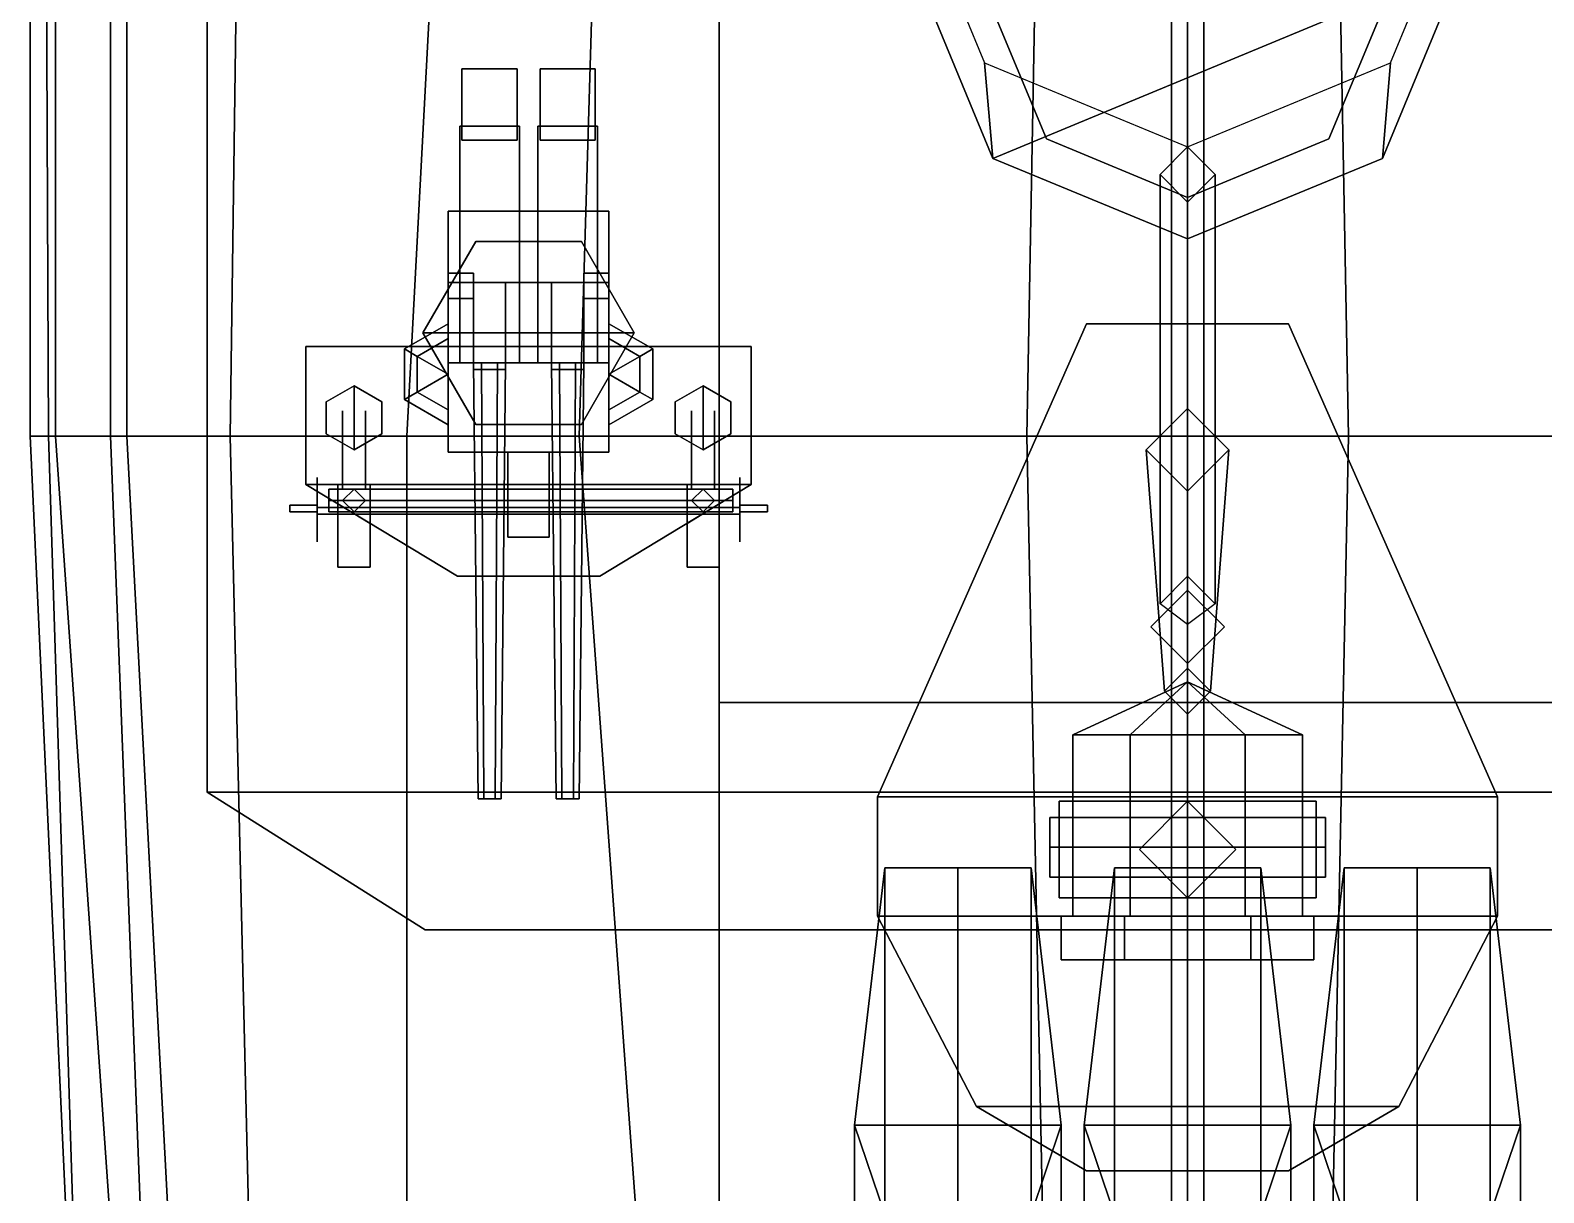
# Model space of a CAD drawing. Header units: millimetres. Extents: x -5 to 5, y -63 to 51.
# Drawn here: x -5.04 to 1.55, y -13.77 to -8.7 of the extents above; entities that cross this region are included whole.
import ezdxf

# ---------------------------------------------------------------- set-up
doc = ezdxf.new("R2010")
doc.units = ezdxf.units.MM
for name, color, linetype in [('gun', 1, 'Continuous'), ('hull2', 7, 'Continuous'), ('railings', 6, 'Continuous'), ('sleeve', 5, 'Continuous'), ('turret', 2, 'Continuous')]:
    doc.layers.add(name, color=color, linetype=linetype)

msp = doc.modelspace()

# ---------------------------------------------------------------- linework, layer by layer
for points in [[(2.04, -4.61, 5.22), (-2.04, -4.61, 5.22), (-2.04, -11.63, 5.22), (2.04, -11.63, 5.22)], [(-2.04, -11.63, 5.22), (-2.04, -4.61, 5.22), (-2.04, -4.61, 2.97), (-2.04, -11.63, 2.94)], [(-4.98, -6.12, 1.08), (-5.04, -6.12, -0.63), (-5.04, -10.47, -0.6), (-4.96, -10.47, 1.48)], [(-5.04, -6.12, -0.63), (-4.93, -6.12, -1.25), (-4.93, -10.47, -1.22), (-5.04, -10.47, -0.6)], [(-4.69, -6.12, 2.89), (-4.98, -6.12, 1.08), (-4.96, -10.47, 1.48), (-4.69, -10.47, 2.92)], [(-4.93, -6.12, -1.25), (-4.62, -6.12, -1.92), (-4.62, -10.47, -1.89), (-4.93, -10.47, -1.22)], [(0, -6.12, 3.04), (-4.69, -6.12, 2.89), (-4.69, -10.47, 2.92), (0, -10.47, 3.07)], [(-4.62, -6.12, -1.92), (-4.11, -6.12, -2.37), (-4.17, -10.47, -2.34), (-4.62, -10.47, -1.89)], [(-4.11, -6.12, -2.37), (-3.17, -6.12, -2.69), (-3.4, -10.47, -2.66), (-4.17, -10.47, -2.34)], [(-3.17, -6.12, -2.69), (-2.52, -6.12, -2.81), (-2.65, -10.47, -2.78), (-3.4, -10.47, -2.66)], [(-2.52, -6.12, -2.81), (-0.62, -6.12, -3.05), (-0.7, -10.47, -3.06), (-2.65, -10.47, -2.78)], [(-0.62, -6.12, -3.05), (-0.07, -6.12, -3.06), (-0.07, -10.47, -3.07), (-0.7, -10.47, -3.06)], [(-0.07, -6.12, -3.06), (0, -6.12, -3.12), (0, -10.47, -3.09), (-0.07, -10.47, -3.07)], [(-0.8485, -9.26, 9.46), (1.2, -8.41, 9.52), (1.2, -7.14, 9.68), (-1.2, -8.41, 9.52)], [(-1.25, -7.96, 5.22), (-0.8839, -8.8439, 5.22), (-0.8485, -9.26, 9.46), (-1.2, -8.41, 9.52)], [(0.8839, -8.8439, 5.22), (1.25, -7.96, 5.22), (1.2, -8.41, 9.52), (0.8485, -9.26, 9.46)], [(0, -9.61, 9.43), (0.8485, -9.26, 9.46), (1.2, -8.41, 9.52), (-0.8485, -9.26, 9.46)], [(4.27, -12.02, 5.22), (4.27, -8.52, 5.22), (-4.27, -8.52, 5.22), (-4.27, -12.02, 5.22)], [(-4.27, -12.02, 5.22), (-4.27, -8.52, 5.22), (4.27, -8.52, 5.22), (4.27, -12.02, 5.22)], [(-0.87, -8.56, 9.5), (-0.6152, -9.1752, 9.46), (-0.6152, -9.1752, 10.28), (-0.87, -8.56, 10.45)], [(-0.6152, -9.1752, 9.46), (-0.87, -8.56, 9.5), (-0.87, -8.56, 10.45), (-0.6152, -9.1752, 10.28)], [(0.6152, -9.1752, 9.46), (0.87, -8.56, 9.5), (0.87, -8.56, 10.45), (0.6152, -9.1752, 10.28)], [(0.87, -8.56, 9.5), (0.6152, -9.1752, 9.46), (0.6152, -9.1752, 10.28), (0.87, -8.56, 10.45)], [(-0.8839, -8.8439, 5.22), (0, -9.21, 5.22), (0, -9.61, 9.43), (-0.8485, -9.26, 9.46)], [(0, -9.21, 5.22), (0.8839, -8.8439, 5.22), (0.8485, -9.26, 9.46), (0, -9.61, 9.43)], [(-0.6152, -9.1752, 9.46), (0, -9.43, 9.44), (0, -9.43, 10.21), (-0.6152, -9.1752, 10.28)], [(0, -9.43, 9.44), (-0.6152, -9.1752, 9.46), (-0.6152, -9.1752, 10.28), (0, -9.43, 10.21)], [(0, -9.21, 5.22), (-0.12, -9.33, 5.22), (-0.12, -11.2, 12.28), (0, -11.08, 12.28)], [(0, -9.43, 9.44), (0.6152, -9.1752, 9.46), (0.6152, -9.1752, 10.28), (0, -9.43, 10.21)], [(0.6152, -9.1752, 9.46), (0, -9.43, 9.44), (0, -9.43, 10.21), (0.6152, -9.1752, 10.28)], [(0.12, -9.33, 5.22), (0, -9.21, 5.22), (0, -11.08, 12.28), (0.12, -11.2, 12.28)], [(-0.12, -9.33, 5.22), (0, -9.45, 5.22), (0, -11.29, 12.28), (-0.12, -11.2, 12.28)], [(0, -9.45, 5.22), (0.12, -9.33, 5.22), (0.12, -11.2, 12.28), (0, -11.29, 12.28)], [(0.44, -9.98, 7.38), (1.35, -12.04, 7.38), (-1.35, -12.04, 7.38), (-0.44, -9.98, 7.38)], [(-0.44, -9.98, 7.38), (-1.35, -12.04, 7.38), (1.35, -12.04, 7.38), (0.44, -9.98, 7.38)], [(0, -10.35, 5.22), (-0.18, -10.53, 5.22), (-0.1, -11.58, 16.28), (0, -11.48, 16.28)], [(0.18, -10.53, 5.22), (0, -10.35, 5.22), (0, -11.48, 16.28), (0.1, -11.58, 16.28)], [(-4.96, -10.47, 1.48), (-5.04, -10.47, -0.6), (-4.79, -15.92, -0.69), (-4.79, -15.92, 0.75)], [(-5.04, -10.47, -0.6), (-4.93, -10.47, -1.22), (-4.55, -15.92, -1.27), (-4.79, -15.92, -0.69)], [(-4.69, -10.47, 2.92), (-4.96, -10.47, 1.48), (-4.79, -15.92, 0.75), (-4.48, -15.92, 2.81)], [(-4.93, -10.47, -1.22), (-4.62, -10.47, -1.89), (-4.33, -15.92, -1.69), (-4.55, -15.92, -1.27)], [(0, -10.47, 3.07), (-4.69, -10.47, 2.92), (-4.48, -15.92, 2.81), (0, -15.92, 2.97)], [(-4.62, -10.47, -1.89), (-4.17, -10.47, -2.34), (-4.04, -15.92, -1.97), (-4.33, -15.92, -1.69)], [(-4.17, -10.47, -2.34), (-3.4, -10.47, -2.66), (-3.4, -15.92, -2.3), (-4.04, -15.92, -1.97)], [(-3.4, -10.47, -2.66), (-2.65, -10.47, -2.78), (-2.25, -15.92, -2.64), (-3.4, -15.92, -2.3)], [(-2.65, -10.47, -2.78), (-0.7, -10.47, -3.06), (-0.59, -15.92, -2.97), (-2.25, -15.92, -2.64)], [(-0.7, -10.47, -3.06), (-0.07, -10.47, -3.07), (-0.07, -15.92, -2.98), (-0.59, -15.92, -2.97)], [(-0.07, -10.47, -3.07), (0, -10.47, -3.09), (0, -15.92, -3.05), (-0.07, -15.92, -2.98)], [(-0.18, -10.53, 5.22), (0, -10.71, 5.22), (0, -11.68, 16.28), (-0.1, -11.58, 16.28)], [(0, -10.71, 5.22), (0.18, -10.53, 5.22), (0.1, -11.58, 16.28), (0, -11.68, 16.28)], [(0, -11.14, 5.22), (-0.16, -11.3, 5.22), (-0.16, -11.3, 7.38), (0, -11.14, 7.38)], [(0.16, -11.3, 5.22), (0, -11.14, 5.22), (0, -11.14, 7.38), (0.16, -11.3, 7.38)], [(-0.16, -11.3, 5.22), (0, -11.46, 5.22), (0, -11.46, 7.38), (-0.16, -11.3, 7.38)], [(0, -11.46, 5.22), (0.16, -11.3, 5.22), (0.16, -11.3, 7.38), (0, -11.46, 7.38)], [(0, -11.68, 16.28), (0.1, -11.58, 16.28), (0, -11.48, 16.28), (-0.1, -11.58, 16.28)], [(-0.5, -11.77, 8.71), (-0.25, -11.77, 9.143), (0, -11.54, 8.71)], [(-0.25, -11.77, 8.277), (-0.5, -11.77, 8.71), (0, -11.54, 8.71)], [(-0.25, -11.77, 9.143), (0.25, -11.77, 9.143), (0, -11.54, 8.71)], [(0.25, -11.77, 8.277), (-0.25, -11.77, 8.277), (0, -11.54, 8.71)], [(0.25, -11.77, 9.143), (0.5, -11.77, 8.71), (0, -11.54, 8.71)], [(0.5, -11.77, 8.71), (0.25, -11.77, 8.277), (0, -11.54, 8.71)], [(2.04, -11.63, 5.22), (-2.04, -11.63, 5.22), (-2.04, -11.63, 3.75), (2.04, -11.63, 3.75)], [(2.04, -11.63, 3.75), (-2.04, -11.63, 3.75), (-2.04, -18.78, 3.75), (2.04, -18.78, 3.75)], [(-2.04, -18.78, 3.75), (-2.04, -11.63, 3.75), (-2.04, -11.63, 2.94), (-2.04, -18.78, 2.86)], [(-0.5, -12.56, 8.71), (-0.25, -12.56, 9.143), (-0.25, -11.77, 9.143), (-0.5, -11.77, 8.71)], [(-0.25, -12.56, 8.277), (-0.5, -12.56, 8.71), (-0.5, -11.77, 8.71), (-0.25, -11.77, 8.277)], [(-0.25, -12.56, 9.143), (0.25, -12.56, 9.143), (0.25, -11.77, 9.143), (-0.25, -11.77, 9.143)], [(0.25, -12.56, 8.277), (-0.25, -12.56, 8.277), (-0.25, -11.77, 8.277), (0.25, -11.77, 8.277)], [(0.25, -12.56, 9.143), (0.5, -12.56, 8.71), (0.5, -11.77, 8.71), (0.25, -11.77, 9.143)], [(0.5, -12.56, 8.71), (0.25, -12.56, 8.277), (0.25, -11.77, 8.277), (0.5, -11.77, 8.71)], [(-4.27, -12.02, 5.22), (-3.32, -12.62, 5.22), (3.32, -12.62, 5.22), (4.27, -12.02, 5.22)], [(4.27, -12.02, 5.22), (3.32, -12.62, 5.22), (-3.32, -12.62, 5.22), (-4.27, -12.02, 5.22)], [(1.35, -12.04, 7.38), (1.35, -12.56, 7.38), (-1.35, -12.56, 7.38), (-1.35, -12.04, 7.38)], [(-1.35, -12.04, 7.38), (-1.35, -12.56, 7.38), (1.35, -12.56, 7.38), (1.35, -12.04, 7.38)], [(-0.56, -12.43, 8.89), (-0.56, -12.1, 8.89), (-0.56, -12.06, 8.71), (-0.56, -12.48, 8.71)], [(-0.56, -12.48, 8.71), (-0.56, -12.06, 8.71), (-0.56, -12.1, 8.89), (-0.56, -12.43, 8.89)], [(-0.56, -12.48, 8.71), (-0.56, -12.06, 8.71), (-0.56, -12.06, 8.06), (-0.56, -12.48, 8.06)], [(-0.56, -12.48, 8.06), (-0.56, -12.06, 8.06), (-0.56, -12.06, 8.71), (-0.56, -12.48, 8.71)], [(0.56, -12.48, 8.06), (0.56, -12.06, 8.06), (-0.56, -12.06, 8.06), (-0.56, -12.48, 8.06)], [(-0.56, -12.48, 8.06), (-0.56, -12.06, 8.06), (0.56, -12.06, 8.06), (0.56, -12.48, 8.06)], [(0, -12.06, 7.38), (-0.21, -12.27, 7.38), (-0.21, -12.27, 8.06), (0, -12.06, 8.06)], [(0.21, -12.27, 7.38), (0, -12.06, 7.38), (0, -12.06, 8.06), (0.21, -12.27, 8.06)], [(0.56, -12.48, 8.71), (0.56, -12.06, 8.71), (0.56, -12.06, 8.06), (0.56, -12.48, 8.06)], [(0.56, -12.48, 8.06), (0.56, -12.06, 8.06), (0.56, -12.06, 8.71), (0.56, -12.48, 8.71)], [(0.56, -12.43, 8.89), (0.56, -12.1, 8.89), (0.56, -12.06, 8.71), (0.56, -12.48, 8.71)], [(0.56, -12.48, 8.71), (0.56, -12.06, 8.71), (0.56, -12.1, 8.89), (0.56, -12.43, 8.89)], [(-0.6, -12.13, 8.71), (-0.6, -12.26, 8.84), (0.6, -12.26, 8.84), (0.6, -12.13, 8.71)], [(-0.6, -12.26, 8.58), (-0.6, -12.13, 8.71), (0.6, -12.13, 8.71), (0.6, -12.26, 8.58)], [(-0.6, -12.13, 8.71), (-0.6, -12.26, 8.58), (-0.6, -12.39, 8.71), (-0.6, -12.26, 8.84)], [(0.6, -12.26, 8.84), (0.6, -12.39, 8.71), (0.6, -12.26, 8.58), (0.6, -12.13, 8.71)], [(-0.6, -12.26, 8.84), (-0.6, -12.39, 8.71), (0.6, -12.39, 8.71), (0.6, -12.26, 8.84)], [(-0.6, -12.39, 8.71), (-0.6, -12.26, 8.58), (0.6, -12.26, 8.58), (0.6, -12.39, 8.71)], [(-0.21, -12.27, 7.38), (0, -12.48, 7.38), (0, -12.48, 8.06), (-0.21, -12.27, 8.06)], [(0, -12.48, 7.38), (0.21, -12.27, 7.38), (0.21, -12.27, 8.06), (0, -12.48, 8.06)], [(-1.35, -12.56, 7.38), (-0.92, -13.39, 7.38), (0.92, -13.39, 7.38), (1.35, -12.56, 7.38)], [(1.35, -12.56, 7.38), (0.92, -13.39, 7.38), (-0.92, -13.39, 7.38), (-1.35, -12.56, 7.38)], [(-0.55, -12.75, 8.71), (-0.275, -12.75, 9.1863), (-0.275, -12.56, 9.1863), (-0.55, -12.56, 8.71)], [(-0.275, -12.75, 8.2337), (-0.55, -12.75, 8.71), (-0.55, -12.56, 8.71), (-0.275, -12.56, 8.2337)], [(-0.275, -12.56, 9.1863), (0.275, -12.56, 9.1863), (0.55, -12.56, 8.71), (-0.55, -12.56, 8.71)], [(-0.55, -12.56, 8.71), (0.55, -12.56, 8.71), (0.275, -12.56, 8.2337), (-0.275, -12.56, 8.2337)], [(-0.275, -12.75, 9.1863), (0.275, -12.75, 9.1863), (0.275, -12.56, 9.1863), (-0.275, -12.56, 9.1863)], [(0.275, -12.75, 8.2337), (-0.275, -12.75, 8.2337), (-0.275, -12.56, 8.2337), (0.275, -12.56, 8.2337)], [(0.275, -12.75, 9.1863), (0.55, -12.75, 8.71), (0.55, -12.56, 8.71), (0.275, -12.56, 9.1863)], [(0.55, -12.75, 8.71), (0.275, -12.75, 8.2337), (0.275, -12.56, 8.2337), (0.55, -12.56, 8.71)], [(-0.55, -12.75, 8.71), (0.55, -12.75, 8.71), (0.275, -12.75, 9.1863), (-0.275, -12.75, 9.1863)], [(-0.275, -12.75, 8.2337), (0.275, -12.75, 8.2337), (0.55, -12.75, 8.71), (-0.55, -12.75, 8.71)], [(0.92, -13.39, 7.38), (0.44, -13.67, 7.38), (-0.44, -13.67, 7.38), (-0.92, -13.39, 7.38)], [(-0.92, -13.39, 7.38), (-0.44, -13.67, 7.38), (0.44, -13.67, 7.38), (0.92, -13.39, 7.38)]]:
    msp.add_3dface(points)
at = {"layer": 'gun'}
for points in [[(-3.075, -10.15, 6.8106), (-3.11, -10.15, 6.75), (-3.09, -12.05, 6.75), (-3.065, -12.05, 6.7933)], [(-3.11, -10.15, 6.75), (-3.075, -10.15, 6.6894), (-3.065, -12.05, 6.7067), (-3.09, -12.05, 6.75)], [(-3.005, -10.15, 6.8106), (-3.075, -10.15, 6.8106), (-3.065, -12.05, 6.7933), (-3.015, -12.05, 6.7933)], [(-3.075, -10.15, 6.6894), (-3.005, -10.15, 6.6894), (-3.015, -12.05, 6.7067), (-3.065, -12.05, 6.7067)], [(-2.97, -10.15, 6.75), (-3.005, -10.15, 6.8106), (-3.015, -12.05, 6.7933), (-2.99, -12.05, 6.75)], [(-3.005, -10.15, 6.6894), (-2.97, -10.15, 6.75), (-2.99, -12.05, 6.75), (-3.015, -12.05, 6.7067)], [(-2.735, -10.15, 6.8106), (-2.77, -10.15, 6.75), (-2.75, -12.05, 6.75), (-2.725, -12.05, 6.7933)], [(-2.77, -10.15, 6.75), (-2.735, -10.15, 6.6894), (-2.725, -12.05, 6.7067), (-2.75, -12.05, 6.75)], [(-2.665, -10.15, 6.8106), (-2.735, -10.15, 6.8106), (-2.725, -12.05, 6.7933), (-2.675, -12.05, 6.7933)], [(-2.735, -10.15, 6.6894), (-2.665, -10.15, 6.6894), (-2.675, -12.05, 6.7067), (-2.725, -12.05, 6.7067)], [(-2.63, -10.15, 6.75), (-2.665, -10.15, 6.8106), (-2.675, -12.05, 6.7933), (-2.65, -12.05, 6.75)], [(-2.665, -10.15, 6.6894), (-2.63, -10.15, 6.75), (-2.65, -12.05, 6.75), (-2.675, -12.05, 6.7067)], [(-3.015, -12.05, 6.7933), (-3.065, -12.05, 6.7933), (-3.09, -12.05, 6.75), (-2.99, -12.05, 6.75)], [(-2.99, -12.05, 6.75), (-3.09, -12.05, 6.75), (-3.065, -12.05, 6.7067), (-3.015, -12.05, 6.7067)], [(-2.65, -12.05, 6.75), (-2.75, -12.05, 6.75), (-2.725, -12.05, 6.7067), (-2.675, -12.05, 6.7067)], [(-2.675, -12.05, 6.7933), (-2.725, -12.05, 6.7933), (-2.75, -12.05, 6.75), (-2.65, -12.05, 6.75)]]:
    msp.add_3dface(points, dxfattribs=at)
at = {"layer": 'hull2'}
for points in [[(0.07, -6.12, -3.06), (0, -6.12, -3.12), (0, -10.47, -3.09), (0.07, -10.47, -3.07)], [(0, -6.12, 3.04), (4.69, -6.12, 2.89), (4.69, -10.47, 2.92), (0, -10.47, 3.07)], [(0.62, -6.12, -3.05), (0.07, -6.12, -3.06), (0.07, -10.47, -3.07), (0.7, -10.47, -3.06)], [(2.52, -6.12, -2.81), (0.62, -6.12, -3.05), (0.7, -10.47, -3.06), (2.65, -10.47, -2.78)], [(0, -10.47, 3.07), (4.69, -10.47, 2.92), (4.48, -15.92, 2.81), (0, -15.92, 2.97)], [(0.07, -10.47, -3.07), (0, -10.47, -3.09), (0, -15.92, -3.05), (0.07, -15.92, -2.98)], [(0.7, -10.47, -3.06), (0.07, -10.47, -3.07), (0.07, -15.92, -2.98), (0.59, -15.92, -2.97)], [(2.65, -10.47, -2.78), (0.7, -10.47, -3.06), (0.59, -15.92, -2.97), (2.25, -15.92, -2.64)]]:
    msp.add_3dface(points, dxfattribs=at)
at = {"layer": 'railings'}
for points in [[(-4.69, -10.47, 2.92), (-4.69, -6.12, 2.89), (-4.69, -6.12, 3.9), (-4.69, -10.47, 3.9)], [(-4.69, -10.47, 3.9), (-4.69, -6.12, 3.9), (-4.69, -6.12, 2.89), (-4.69, -10.47, 2.92)], [(-4.27, -12.02, 5.22), (-4.27, -8.52, 5.22), (-4.27, -8.52, 6), (-4.27, -12.02, 6)], [(-4.27, -12.02, 6), (-4.27, -8.52, 6), (-4.27, -8.52, 5.22), (-4.27, -12.02, 5.22)], [(-1.35, -12.04, 8.32), (-0.44, -9.98, 8.32), (-0.44, -9.98, 7.38), (-1.35, -12.04, 7.38)], [(-1.35, -12.04, 7.38), (-0.44, -9.98, 7.38), (-0.44, -9.98, 8.32), (-1.35, -12.04, 8.32)], [(0.44, -9.98, 8.32), (-0.44, -9.98, 8.32), (-0.44, -9.98, 7.38), (0.44, -9.98, 7.38)], [(0.44, -9.98, 7.38), (-0.44, -9.98, 7.38), (-0.44, -9.98, 8.32), (0.44, -9.98, 8.32)], [(1.35, -12.04, 8.32), (0.44, -9.98, 8.32), (0.44, -9.98, 7.38), (1.35, -12.04, 7.38)], [(1.35, -12.04, 7.38), (0.44, -9.98, 7.38), (0.44, -9.98, 8.32), (1.35, -12.04, 8.32)], [(-4.48, -15.92, 3.89), (-4.69, -10.47, 3.9), (-4.69, -10.47, 2.92), (-4.48, -15.92, 2.81)], [(-4.48, -15.92, 2.81), (-4.69, -10.47, 2.92), (-4.69, -10.47, 3.9), (-4.48, -15.92, 3.89)], [(-3.32, -12.62, 6), (-4.27, -12.02, 6), (-4.27, -12.02, 5.22), (-3.32, -12.62, 5.22)], [(-3.32, -12.62, 5.22), (-4.27, -12.02, 5.22), (-4.27, -12.02, 6), (-3.32, -12.62, 6)], [(-1.35, -12.56, 7.38), (-1.35, -12.04, 7.38), (-1.35, -12.04, 8.32), (-1.35, -12.56, 8.32)], [(-1.35, -12.56, 8.32), (-1.35, -12.04, 8.32), (-1.35, -12.04, 7.38), (-1.35, -12.56, 7.38)], [(1.35, -12.56, 8.32), (1.35, -12.04, 8.32), (1.35, -12.04, 7.38), (1.35, -12.56, 7.38)], [(1.35, -12.56, 7.38), (1.35, -12.04, 7.38), (1.35, -12.04, 8.32), (1.35, -12.56, 8.32)], [(-0.92, -13.39, 7.38), (-1.35, -12.56, 7.38), (-1.35, -12.56, 8.32), (-0.92, -13.39, 8.32)], [(-0.92, -13.39, 8.32), (-1.35, -12.56, 8.32), (-1.35, -12.56, 7.38), (-0.92, -13.39, 7.38)], [(0.92, -13.39, 7.38), (1.35, -12.56, 7.38), (1.35, -12.56, 8.32), (0.92, -13.39, 8.32)], [(0.92, -13.39, 8.32), (1.35, -12.56, 8.32), (1.35, -12.56, 7.38), (0.92, -13.39, 7.38)], [(-3.32, -12.62, 6), (3.32, -12.62, 6), (3.32, -12.62, 5.22), (-3.32, -12.62, 5.22)], [(-3.32, -12.62, 5.22), (3.32, -12.62, 5.22), (3.32, -12.62, 6), (-3.32, -12.62, 6)], [(-0.44, -13.67, 8.32), (-0.92, -13.39, 8.32), (-0.92, -13.39, 7.38), (-0.44, -13.67, 7.38)], [(-0.44, -13.67, 7.38), (-0.92, -13.39, 7.38), (-0.92, -13.39, 8.32), (-0.44, -13.67, 8.32)], [(0.44, -13.67, 8.32), (0.92, -13.39, 8.32), (0.92, -13.39, 7.38), (0.44, -13.67, 7.38)], [(0.44, -13.67, 7.38), (0.92, -13.39, 7.38), (0.92, -13.39, 8.32), (0.44, -13.67, 8.32)], [(0.44, -13.67, 7.38), (-0.44, -13.67, 7.38), (-0.44, -13.67, 8.32), (0.44, -13.67, 8.32)], [(0.44, -13.67, 8.32), (-0.44, -13.67, 8.32), (-0.44, -13.67, 7.38), (0.44, -13.67, 7.38)]]:
    msp.add_3dface(points, dxfattribs=at)
at = {"layer": 'sleeve'}
for points in [[(-2.92, -8.87, 6.56), (-2.92, -9.18, 6.56), (-3.16, -9.18, 6.56), (-3.16, -8.87, 6.56)], [(-3.16, -8.87, 6.87), (-3.16, -9.18, 6.87), (-2.92, -9.18, 6.87), (-2.92, -8.87, 6.87)], [(-2.92, -8.87, 6.87), (-2.92, -8.87, 6.56), (-3.16, -8.87, 6.56), (-3.16, -8.87, 6.87)], [(-3.16, -8.87, 6.56), (-3.16, -9.18, 6.56), (-3.16, -9.18, 6.87), (-3.16, -8.87, 6.87)], [(-2.92, -9.18, 6.87), (-2.92, -9.18, 6.56), (-2.92, -8.87, 6.56), (-2.92, -8.87, 6.87)], [(-2.58, -8.87, 6.56), (-2.58, -9.18, 6.56), (-2.82, -9.18, 6.56), (-2.82, -8.87, 6.56)], [(-2.82, -8.87, 6.56), (-2.82, -9.18, 6.56), (-2.82, -9.18, 6.87), (-2.82, -8.87, 6.87)], [(-2.58, -8.87, 6.87), (-2.58, -8.87, 6.56), (-2.82, -8.87, 6.56), (-2.82, -8.87, 6.87)], [(-2.82, -8.87, 6.87), (-2.82, -9.18, 6.87), (-2.58, -9.18, 6.87), (-2.58, -8.87, 6.87)], [(-2.58, -9.18, 6.87), (-2.58, -9.18, 6.56), (-2.58, -8.87, 6.56), (-2.58, -8.87, 6.87)], [(-2.91, -9.12, 6.94), (-2.91, -9.12, 6.62), (-3.17, -9.12, 6.62), (-3.17, -9.12, 6.94)], [(-2.91, -9.12, 6.62), (-2.91, -10.15, 6.62), (-3.17, -10.15, 6.62), (-3.17, -9.12, 6.62)], [(-3.17, -9.12, 6.94), (-3.17, -10.15, 6.94), (-2.91, -10.15, 6.94), (-2.91, -9.12, 6.94)], [(-3.17, -9.12, 6.62), (-3.17, -10.15, 6.62), (-3.17, -10.15, 6.94), (-3.17, -9.12, 6.94)], [(-2.91, -10.15, 6.94), (-2.91, -10.15, 6.62), (-2.91, -9.12, 6.62), (-2.91, -9.12, 6.94)], [(-2.83, -9.12, 6.94), (-2.83, -10.15, 6.94), (-2.57, -10.15, 6.94), (-2.57, -9.12, 6.94)], [(-2.83, -9.12, 6.62), (-2.83, -10.15, 6.62), (-2.83, -10.15, 6.94), (-2.83, -9.12, 6.94)], [(-2.57, -9.12, 6.94), (-2.57, -9.12, 6.62), (-2.83, -9.12, 6.62), (-2.83, -9.12, 6.94)], [(-2.57, -9.12, 6.62), (-2.57, -10.15, 6.62), (-2.83, -10.15, 6.62), (-2.83, -9.12, 6.62)], [(-2.57, -10.15, 6.94), (-2.57, -10.15, 6.62), (-2.57, -9.12, 6.62), (-2.57, -9.12, 6.94)], [(-3.16, -9.18, 6.62), (-3.16, -9.18, 6.56), (-2.92, -9.18, 6.56), (-2.92, -9.18, 6.62)], [(-2.82, -9.18, 6.62), (-2.82, -9.18, 6.56), (-2.58, -9.18, 6.56), (-2.58, -9.18, 6.62)], [(-2.52, -9.49, 6.62), (-2.52, -9.49, 6.43), (-3.22, -9.49, 6.43), (-3.22, -9.49, 6.62)], [(-3.22, -9.49, 6.43), (-3.22, -9.8, 6.21), (-3.22, -9.8, 6.62), (-3.22, -9.49, 6.62)], [(-2.52, -9.49, 6.43), (-2.52, -9.8, 6.21), (-3.22, -9.8, 6.21), (-3.22, -9.49, 6.43)], [(-3.22, -9.49, 6.62), (-3.22, -9.8, 6.62), (-2.52, -9.8, 6.62), (-2.52, -9.49, 6.62)], [(-2.52, -9.8, 6.62), (-2.52, -9.8, 6.21), (-2.52, -9.49, 6.43), (-2.52, -9.49, 6.62)], [(-3.22, -9.8, 6.62), (-3.22, -9.8, 6.21), (-2.52, -9.8, 6.21), (-2.52, -9.8, 6.62)], [(-3.11, -9.8, 6.21), (-3.11, -10.18, 6.21), (-3.11, -10.18, 6.62), (-3.11, -9.8, 6.62)], [(-2.97, -9.8, 6.21), (-2.97, -10.18, 6.21), (-3.11, -10.18, 6.21), (-3.11, -9.8, 6.21)], [(-2.97, -10.18, 6.62), (-2.97, -10.18, 6.21), (-2.97, -9.8, 6.21), (-2.97, -9.8, 6.62)], [(-2.77, -9.8, 6.21), (-2.77, -10.18, 6.21), (-2.77, -10.18, 6.62), (-2.77, -9.8, 6.62)], [(-2.63, -9.8, 6.21), (-2.63, -10.18, 6.21), (-2.77, -10.18, 6.21), (-2.77, -9.8, 6.21)], [(-2.63, -10.18, 6.62), (-2.63, -10.18, 6.21), (-2.63, -9.8, 6.21), (-2.63, -9.8, 6.62)], [(-3.17, -10.15, 6.94), (-3.17, -10.15, 6.62), (-2.91, -10.15, 6.62), (-2.91, -10.15, 6.94)], [(-3.11, -10.15, 6.62), (-3.11, -10.18, 6.62), (-2.97, -10.18, 6.62), (-2.97, -10.15, 6.62)], [(-3.11, -10.18, 6.62), (-3.11, -10.18, 6.21), (-2.97, -10.18, 6.21), (-2.97, -10.18, 6.62)], [(-2.83, -10.15, 6.94), (-2.83, -10.15, 6.62), (-2.57, -10.15, 6.62), (-2.57, -10.15, 6.94)], [(-2.77, -10.15, 6.62), (-2.77, -10.18, 6.62), (-2.63, -10.18, 6.62), (-2.63, -10.15, 6.62)], [(-2.77, -10.18, 6.62), (-2.77, -10.18, 6.21), (-2.63, -10.18, 6.21), (-2.63, -10.18, 6.62)]]:
    msp.add_3dface(points, dxfattribs=at)
at = {"layer": 'turret'}
for points in [[(-3.1, -9.6216, 5.22), (-3.33, -10.02, 5.22), (-3.33, -10.02, 5.42), (-3.1, -9.6216, 5.42)], [(-2.64, -9.6216, 5.42), (-3.1, -9.6216, 5.42), (-3.33, -10.02, 5.42), (-2.41, -10.02, 5.42)], [(-2.64, -9.6216, 5.22), (-3.1, -9.6216, 5.22), (-3.1, -9.6216, 5.42), (-2.64, -9.6216, 5.42)], [(-2.41, -10.02, 5.22), (-2.64, -9.6216, 5.22), (-2.64, -9.6216, 5.42), (-2.41, -10.02, 5.42)], [(-3.22, -9.76, 6.48), (-3.22, -10.15, 6.48), (-3.11, -10.15, 6.48), (-3.11, -9.76, 6.48)], [(-3.11, -9.76, 6.48), (-3.11, -9.87, 6.14), (-3.22, -9.87, 6.14), (-3.22, -9.76, 6.48)], [(-3.22, -9.87, 6.14), (-3.22, -10.15, 6.14), (-3.22, -10.15, 6.48), (-3.22, -9.76, 6.48)], [(-3.11, -10.15, 6.48), (-3.11, -10.15, 6.14), (-3.11, -9.87, 6.14), (-3.11, -9.76, 6.48)], [(-2.52, -9.76, 6.48), (-2.52, -9.87, 6.14), (-2.63, -9.87, 6.14), (-2.63, -9.76, 6.48)], [(-2.63, -9.87, 6.14), (-2.63, -10.15, 6.14), (-2.63, -10.15, 6.48), (-2.63, -9.76, 6.48)], [(-2.63, -9.76, 6.48), (-2.63, -10.15, 6.48), (-2.52, -10.15, 6.48), (-2.52, -9.76, 6.48)], [(-2.52, -10.15, 6.48), (-2.52, -10.15, 6.14), (-2.52, -9.87, 6.14), (-2.52, -9.76, 6.48)], [(-3.11, -9.87, 6.14), (-3.11, -9.87, 5.57), (-3.22, -9.87, 5.57), (-3.22, -9.87, 6.14)], [(-3.11, -9.87, 5.57), (-3.11, -10.15, 5.42), (-3.22, -10.15, 5.42), (-3.22, -9.87, 5.57)], [(-3.22, -9.87, 5.57), (-3.22, -10.15, 5.42), (-3.22, -10.15, 6.14), (-3.22, -9.87, 6.14)], [(-3.11, -10.15, 6.14), (-3.11, -10.15, 5.42), (-3.11, -9.87, 5.57), (-3.11, -9.87, 6.14)], [(-2.52, -9.87, 5.57), (-2.52, -10.15, 5.42), (-2.63, -10.15, 5.42), (-2.63, -9.87, 5.57)], [(-2.63, -9.87, 5.57), (-2.63, -10.15, 5.42), (-2.63, -10.15, 6.14), (-2.63, -9.87, 6.14)], [(-2.52, -9.87, 6.14), (-2.52, -9.87, 5.57), (-2.63, -9.87, 5.57), (-2.63, -9.87, 6.14)], [(-2.52, -10.15, 6.14), (-2.52, -10.15, 5.42), (-2.52, -9.87, 5.57), (-2.52, -9.87, 6.14)], [(-3.4105, -10.09, 6.05), (-3.22, -9.98, 6.05), (-3.22, -9.98, 5.68), (-3.4105, -10.09, 5.68)], [(-3.22, -10.0444, 6.2056), (-3.22, -9.98, 6.05), (-3.4105, -10.09, 6.05), (-3.3547, -10.1222, 6.2056)], [(-3.3547, -10.1222, 5.5244), (-3.4105, -10.09, 5.68), (-3.22, -9.98, 5.68), (-3.22, -10.0444, 5.5244)], [(-2.52, -9.98, 6.05), (-2.3295, -10.09, 6.05), (-2.3295, -10.09, 5.68), (-2.52, -9.98, 5.68)], [(-2.3853, -10.1222, 6.2056), (-2.3295, -10.09, 6.05), (-2.52, -9.98, 6.05), (-2.52, -10.0444, 6.2056)], [(-2.52, -10.0444, 5.5244), (-2.52, -9.98, 5.68), (-2.3295, -10.09, 5.68), (-2.3853, -10.1222, 5.5244)], [(-3.84, -10.08, 5.42), (-3.84, -10.68, 5.42), (-1.9, -10.68, 5.42), (-1.9, -10.08, 5.42)], [(-1.9, -10.08, 5.42), (-1.9, -10.68, 5.42), (-3.84, -10.68, 5.42), (-3.84, -10.08, 5.42)], [(-3.22, -10.2, 6.27), (-3.22, -10.0444, 6.2056), (-3.3547, -10.1222, 6.2056), (-3.22, -10.2, 6.27)], [(-3.22, -10.2, 5.46), (-3.3547, -10.1222, 5.5244), (-3.22, -10.0444, 5.5244), (-3.22, -10.2, 5.46)], [(-3.33, -10.02, 5.22), (-3.1, -10.4184, 5.22), (-3.1, -10.4184, 5.42), (-3.33, -10.02, 5.42)], [(-2.41, -10.02, 5.42), (-3.33, -10.02, 5.42), (-3.1, -10.4184, 5.42), (-2.64, -10.4184, 5.42)], [(-2.64, -10.4184, 5.22), (-2.41, -10.02, 5.22), (-2.41, -10.02, 5.42), (-2.64, -10.4184, 5.42)], [(-2.52, -10.2, 6.27), (-2.3853, -10.1222, 6.2056), (-2.52, -10.0444, 6.2056), (-2.52, -10.2, 6.27)], [(-2.52, -10.2, 5.46), (-2.52, -10.0444, 5.5244), (-2.3853, -10.1222, 5.5244), (-2.52, -10.2, 5.46)], [(-3.4105, -10.31, 6.05), (-3.4105, -10.09, 6.05), (-3.4105, -10.09, 5.68), (-3.4105, -10.31, 5.68)], [(-3.3547, -10.2778, 6.2056), (-3.3547, -10.1222, 6.2056), (-3.4105, -10.09, 6.05), (-3.4105, -10.31, 6.05)], [(-3.22, -10.2, 6.27), (-3.3547, -10.1222, 6.2056), (-3.3547, -10.2778, 6.2056), (-3.22, -10.2, 6.27)], [(-3.22, -10.2, 5.46), (-3.3547, -10.2778, 5.5244), (-3.3547, -10.1222, 5.5244), (-3.22, -10.2, 5.46)], [(-2.52, -10.2, 6.27), (-2.3853, -10.2778, 6.2056), (-2.3853, -10.1222, 6.2056), (-2.52, -10.2, 6.27)], [(-2.52, -10.2, 5.46), (-2.3853, -10.1222, 5.5244), (-2.3853, -10.2778, 5.5244), (-2.52, -10.2, 5.46)], [(-2.3853, -10.2778, 6.2056), (-2.3295, -10.31, 6.05), (-2.3295, -10.09, 6.05), (-2.3853, -10.1222, 6.2056)], [(-2.3853, -10.1222, 5.5244), (-2.3295, -10.09, 5.68), (-2.3295, -10.31, 5.68), (-2.3853, -10.2778, 5.5244)], [(-2.3295, -10.09, 6.05), (-2.3295, -10.31, 6.05), (-2.3295, -10.31, 5.68), (-2.3295, -10.09, 5.68)], [(-3.22, -10.2, 6.27), (-3.3547, -10.2778, 6.2056), (-3.22, -10.3556, 6.2056), (-3.22, -10.2, 6.27)], [(-3.22, -10.2, 5.46), (-3.22, -10.3556, 5.5244), (-3.3547, -10.2778, 5.5244), (-3.22, -10.2, 5.46)], [(-3.22, -10.15, 6.48), (-3.22, -10.54, 6.15), (-2.52, -10.54, 6.15), (-2.52, -10.15, 6.48)], [(-3.22, -10.15, 5.42), (-3.22, -10.54, 5.42), (-3.22, -10.54, 6.15), (-3.22, -10.15, 6.48)], [(-2.52, -10.15, 5.42), (-2.52, -10.54, 5.42), (-3.22, -10.54, 5.42), (-3.22, -10.15, 5.42)], [(-2.63, -10.15, 6.48), (-2.63, -10.15, 5.42), (-3.11, -10.15, 5.42), (-3.11, -10.15, 6.48)], [(-2.52, -10.54, 6.15), (-2.52, -10.54, 5.42), (-2.52, -10.15, 5.42), (-2.52, -10.15, 6.48)], [(-2.52, -10.2, 6.27), (-2.52, -10.3556, 6.2056), (-2.3853, -10.2778, 6.2056), (-2.52, -10.2, 6.27)], [(-2.52, -10.2, 5.46), (-2.3853, -10.2778, 5.5244), (-2.52, -10.3556, 5.5244), (-2.52, -10.2, 5.46)], [(-3.7512, -10.32, 5.9), (-3.7512, -10.46, 5.9), (-3.63, -10.53, 5.9), (-3.63, -10.25, 5.9)], [(-3.63, -10.25, 5.9), (-3.63, -10.53, 5.9), (-3.7512, -10.46, 5.9), (-3.7512, -10.32, 5.9)], [(-3.63, -10.25, 5.9), (-3.63, -10.53, 5.9), (-3.5088, -10.46, 5.9), (-3.5088, -10.32, 5.9)], [(-3.5088, -10.32, 5.9), (-3.5088, -10.46, 5.9), (-3.63, -10.53, 5.9), (-3.63, -10.25, 5.9)], [(-3.3547, -10.2778, 6.2056), (-3.4105, -10.31, 6.05), (-3.22, -10.42, 6.05), (-3.22, -10.3556, 6.2056)], [(-3.22, -10.3556, 5.5244), (-3.22, -10.42, 5.68), (-3.4105, -10.31, 5.68), (-3.3547, -10.2778, 5.5244)], [(-2.52, -10.3556, 6.2056), (-2.52, -10.42, 6.05), (-2.3295, -10.31, 6.05), (-2.3853, -10.2778, 6.2056)], [(-2.3853, -10.2778, 5.5244), (-2.3295, -10.31, 5.68), (-2.52, -10.42, 5.68), (-2.52, -10.3556, 5.5244)], [(-2.11, -10.25, 5.9), (-2.11, -10.53, 5.9), (-2.2312, -10.46, 5.9), (-2.2312, -10.32, 5.9)], [(-2.2312, -10.32, 5.9), (-2.2312, -10.46, 5.9), (-2.11, -10.53, 5.9), (-2.11, -10.25, 5.9)], [(-1.9888, -10.32, 5.9), (-1.9888, -10.46, 5.9), (-2.11, -10.53, 5.9), (-2.11, -10.25, 5.9)], [(-2.11, -10.25, 5.9), (-2.11, -10.53, 5.9), (-1.9888, -10.46, 5.9), (-1.9888, -10.32, 5.9)], [(-3.22, -10.42, 6.05), (-3.4105, -10.31, 6.05), (-3.4105, -10.31, 5.68), (-3.22, -10.42, 5.68)], [(-2.3295, -10.31, 6.05), (-2.52, -10.42, 6.05), (-2.52, -10.42, 5.68), (-2.3295, -10.31, 5.68)], [(-3.68, -10.36, 5.9), (-3.68, -10.45, 5.9), (-3.68, -10.45, 5.73), (-3.68, -10.36, 5.66)], [(-3.68, -10.36, 5.66), (-3.68, -10.45, 5.73), (-3.68, -10.45, 5.9), (-3.68, -10.36, 5.9)], [(-3.68, -10.36, 5.66), (-3.68, -10.45, 5.73), (-3.68, -10.7, 5.73), (-3.68, -10.7, 5.66)], [(-3.68, -10.7, 5.66), (-3.68, -10.7, 5.73), (-3.68, -10.45, 5.73), (-3.68, -10.36, 5.66)], [(-3.58, -10.36, 5.66), (-3.58, -10.45, 5.73), (-3.58, -10.7, 5.73), (-3.58, -10.7, 5.66)], [(-3.58, -10.7, 5.66), (-3.58, -10.7, 5.73), (-3.58, -10.45, 5.73), (-3.58, -10.36, 5.66)], [(-2.16, -10.36, 5.9), (-2.16, -10.45, 5.9), (-2.16, -10.45, 5.73), (-2.16, -10.36, 5.66)], [(-2.16, -10.36, 5.66), (-2.16, -10.45, 5.73), (-2.16, -10.45, 5.9), (-2.16, -10.36, 5.9)], [(-2.16, -10.36, 5.66), (-2.16, -10.45, 5.73), (-2.16, -10.7, 5.73), (-2.16, -10.7, 5.66)], [(-2.16, -10.7, 5.66), (-2.16, -10.7, 5.73), (-2.16, -10.45, 5.73), (-2.16, -10.36, 5.66)], [(-2.06, -10.7, 5.66), (-2.06, -10.7, 5.73), (-2.06, -10.45, 5.73), (-2.06, -10.36, 5.66)], [(-2.06, -10.36, 5.66), (-2.06, -10.45, 5.73), (-2.06, -10.7, 5.73), (-2.06, -10.7, 5.66)], [(-3.1, -10.4184, 5.22), (-2.64, -10.4184, 5.22), (-2.64, -10.4184, 5.42), (-3.1, -10.4184, 5.42)], [(-3.22, -10.54, 6.15), (-3.22, -10.54, 5.42), (-2.52, -10.54, 5.42), (-2.52, -10.54, 6.15)], [(-2.78, -10.54, 5.6), (-2.78, -10.91, 5.76), (-2.96, -10.91, 5.76), (-2.96, -10.54, 5.6)], [(-2.96, -10.54, 6.15), (-2.96, -10.91, 5.97), (-2.78, -10.91, 5.97), (-2.78, -10.54, 6.15)], [(-2.96, -10.54, 5.6), (-2.96, -10.91, 5.76), (-2.96, -10.91, 5.97), (-2.96, -10.54, 6.15)], [(-2.78, -10.91, 5.97), (-2.78, -10.91, 5.76), (-2.78, -10.54, 5.6), (-2.78, -10.54, 6.15)], [(-3.79, -10.65, 5.86), (-3.79, -10.93, 5.86), (-3.79, -10.86, 5.9812), (-3.79, -10.72, 5.9812)], [(-3.79, -10.72, 5.9812), (-3.79, -10.86, 5.9812), (-3.79, -10.93, 5.86), (-3.79, -10.65, 5.86)], [(-3.79, -10.72, 5.7388), (-3.79, -10.86, 5.7388), (-3.79, -10.93, 5.86), (-3.79, -10.65, 5.86)], [(-3.79, -10.65, 5.86), (-3.79, -10.93, 5.86), (-3.79, -10.86, 5.7388), (-3.79, -10.72, 5.7388)], [(-1.95, -10.72, 5.7388), (-1.95, -10.86, 5.7388), (-1.95, -10.93, 5.86), (-1.95, -10.65, 5.86)], [(-1.95, -10.65, 5.86), (-1.95, -10.93, 5.86), (-1.95, -10.86, 5.7388), (-1.95, -10.72, 5.7388)], [(-1.95, -10.72, 5.9812), (-1.95, -10.86, 5.9812), (-1.95, -10.93, 5.86), (-1.95, -10.65, 5.86)], [(-1.95, -10.65, 5.86), (-1.95, -10.93, 5.86), (-1.95, -10.86, 5.9812), (-1.95, -10.72, 5.9812)], [(-3.84, -10.68, 5.42), (-3.18, -11.08, 5.42), (-2.56, -11.08, 5.42), (-1.9, -10.68, 5.42)], [(-1.9, -10.68, 5.42), (-2.56, -11.08, 5.42), (-3.18, -11.08, 5.42), (-3.84, -10.68, 5.42)], [(-1.98, -10.75, 6.52), (-1.98, -10.7, 6.47), (-3.74, -10.7, 6.47), (-3.74, -10.75, 6.52)], [(-1.98, -10.7, 6.47), (-1.98, -10.75, 6.42), (-3.74, -10.75, 6.42), (-3.74, -10.7, 6.47)], [(-3.74, -10.8, 6.47), (-3.74, -10.75, 6.52), (-3.74, -10.7, 6.47), (-3.74, -10.75, 6.42)], [(-3.7, -10.68, 5.91), (-3.7, -11.04, 5.91), (-3.56, -11.04, 5.91), (-3.56, -10.68, 5.91)], [(-3.7, -10.68, 5.42), (-3.7, -11.04, 5.42), (-3.7, -11.04, 5.91), (-3.7, -10.68, 5.91)], [(-3.56, -10.68, 5.91), (-3.56, -10.68, 5.42), (-3.7, -10.68, 5.42), (-3.7, -10.68, 5.91)], [(-3.63, -10.7, 5.91), (-3.68, -10.75, 5.91), (-3.68, -10.75, 6.42), (-3.63, -10.7, 6.47)], [(-3.58, -10.75, 5.91), (-3.63, -10.7, 5.91), (-3.63, -10.7, 6.47), (-3.58, -10.75, 6.42)], [(-3.56, -11.04, 5.91), (-3.56, -11.04, 5.42), (-3.56, -10.68, 5.42), (-3.56, -10.68, 5.91)], [(-2.18, -10.68, 5.91), (-2.18, -11.04, 5.91), (-2.04, -11.04, 5.91), (-2.04, -10.68, 5.91)], [(-2.04, -10.68, 5.91), (-2.04, -10.68, 5.42), (-2.18, -10.68, 5.42), (-2.18, -10.68, 5.91)], [(-2.18, -10.68, 5.42), (-2.18, -11.04, 5.42), (-2.18, -11.04, 5.91), (-2.18, -10.68, 5.91)], [(-2.11, -10.7, 5.91), (-2.16, -10.75, 5.91), (-2.16, -10.75, 6.42), (-2.11, -10.7, 6.47)], [(-2.06, -10.75, 5.91), (-2.11, -10.7, 5.91), (-2.11, -10.7, 6.47), (-2.06, -10.75, 6.42)], [(-2.04, -11.04, 5.91), (-2.04, -11.04, 5.42), (-2.04, -10.68, 5.42), (-2.04, -10.68, 5.91)], [(-1.98, -10.75, 6.42), (-1.98, -10.7, 6.47), (-1.98, -10.75, 6.52), (-1.98, -10.8, 6.47)], [(-3.79, -10.8, 5.77), (-3.79, -10.77, 5.7873), (-3.91, -10.77, 5.7873), (-3.91, -10.8, 5.77)], [(-3.79, -10.77, 5.7873), (-3.79, -10.77, 5.7527), (-3.91, -10.77, 5.7527), (-3.91, -10.77, 5.7873)], [(-3.79, -10.77, 5.7527), (-3.79, -10.8, 5.77), (-3.91, -10.8, 5.77), (-3.91, -10.77, 5.7527)], [(-3.91, -10.8, 5.77), (-3.91, -10.77, 5.7873), (-3.91, -10.77, 5.7527)], [(-1.95, -10.81, 5.86), (-1.95, -10.78, 5.8773), (-3.79, -10.78, 5.8773), (-3.79, -10.81, 5.86)], [(-1.95, -10.78, 5.8773), (-1.95, -10.78, 5.8427), (-3.79, -10.78, 5.8427), (-3.79, -10.78, 5.8773)], [(-1.95, -10.78, 5.8427), (-1.95, -10.81, 5.86), (-3.79, -10.81, 5.86), (-3.79, -10.78, 5.8427)], [(-1.98, -10.8, 6.47), (-1.98, -10.75, 6.52), (-3.74, -10.75, 6.52), (-3.74, -10.8, 6.47)], [(-1.98, -10.75, 6.42), (-1.98, -10.8, 6.47), (-3.74, -10.8, 6.47), (-3.74, -10.75, 6.42)], [(-3.56, -10.8497, 5.42), (-3.56, -11.04, 5.42), (-3.7, -11.04, 5.42), (-3.7, -10.7648, 5.42)], [(-3.68, -10.75, 5.91), (-3.63, -10.8, 5.91), (-3.63, -10.8, 6.47), (-3.68, -10.75, 6.42)], [(-3.63, -10.8, 5.91), (-3.58, -10.75, 5.91), (-3.58, -10.75, 6.42), (-3.63, -10.8, 6.47)], [(-2.04, -10.7648, 5.42), (-2.04, -11.04, 5.42), (-2.18, -11.04, 5.42), (-2.18, -10.8497, 5.42)], [(-2.16, -10.75, 5.91), (-2.11, -10.8, 5.91), (-2.11, -10.8, 6.47), (-2.16, -10.75, 6.42)], [(-2.11, -10.8, 5.91), (-2.06, -10.75, 5.91), (-2.06, -10.75, 6.42), (-2.11, -10.8, 6.47)], [(-1.83, -10.8, 5.95), (-1.83, -10.77, 5.9673), (-1.95, -10.77, 5.9673), (-1.95, -10.8, 5.95)], [(-1.83, -10.77, 5.9673), (-1.83, -10.77, 5.9327), (-1.95, -10.77, 5.9327), (-1.95, -10.77, 5.9673)], [(-1.83, -10.77, 5.9327), (-1.83, -10.8, 5.95), (-1.95, -10.8, 5.95), (-1.95, -10.77, 5.9327)], [(-1.83, -10.77, 5.9327), (-1.83, -10.77, 5.9327), (-1.83, -10.77, 5.9673), (-1.83, -10.8, 5.95)], [(-2.96, -10.91, 5.97), (-2.96, -10.91, 5.76), (-2.78, -10.91, 5.76), (-2.78, -10.91, 5.97)], [(-3.7, -11.04, 5.91), (-3.7, -11.04, 5.42), (-3.56, -11.04, 5.42), (-3.56, -11.04, 5.91)], [(-2.18, -11.04, 5.91), (-2.18, -11.04, 5.42), (-2.04, -11.04, 5.42), (-2.04, -11.04, 5.91)], [(-1.45, -20.44, 4.44), (-1.3182, -20.44, 4.7582), (-1.3182, -12.35, 4.7582), (-1.45, -13.47, 4.44)], [(-0.6818, -12.35, 4.7582), (-0.55, -13.47, 4.44), (-1.45, -13.47, 4.44), (-1.3182, -12.35, 4.7582)], [(-1.3182, -20.44, 4.7582), (-1, -20.44, 4.89), (-1, -12.35, 4.89), (-1.3182, -12.35, 4.7582)], [(-1, -12.35, 4.89), (-0.6818, -12.35, 4.7582), (-0.6818, -12.35, 4.7582), (-1.3182, -12.35, 4.7582)], [(-1, -20.44, 4.89), (-0.6818, -20.44, 4.7582), (-0.6818, -12.35, 4.7582), (-1, -12.35, 4.89)], [(-0.6818, -20.44, 4.7582), (-0.55, -20.44, 4.44), (-0.55, -13.47, 4.44), (-0.6818, -12.35, 4.7582)], [(-0.45, -20.44, 4.44), (-0.3182, -20.44, 4.7582), (-0.3182, -12.35, 4.7582), (-0.45, -13.47, 4.44)], [(0.3182, -12.35, 4.7582), (0.45, -13.47, 4.44), (-0.45, -13.47, 4.44), (-0.3182, -12.35, 4.7582)], [(-0.3182, -20.44, 4.7582), (0, -20.44, 4.89), (0, -12.35, 4.89), (-0.3182, -12.35, 4.7582)], [(0, -12.35, 4.89), (0.3182, -12.35, 4.7582), (0.3182, -12.35, 4.7582), (-0.3182, -12.35, 4.7582)], [(0, -20.44, 4.89), (0.3182, -20.44, 4.7582), (0.3182, -12.35, 4.7582), (0, -12.35, 4.89)], [(0.3182, -20.44, 4.7582), (0.45, -20.44, 4.44), (0.45, -13.47, 4.44), (0.3182, -12.35, 4.7582)], [(0.55, -20.44, 4.44), (0.6818, -20.44, 4.7582), (0.6818, -12.35, 4.7582), (0.55, -13.47, 4.44)], [(1.3182, -12.35, 4.7582), (1.45, -13.47, 4.44), (0.55, -13.47, 4.44), (0.6818, -12.35, 4.7582)], [(0.6818, -20.44, 4.7582), (1, -20.44, 4.89), (1, -12.35, 4.89), (0.6818, -12.35, 4.7582)], [(1, -12.35, 4.89), (1.3182, -12.35, 4.7582), (1.3182, -12.35, 4.7582), (0.6818, -12.35, 4.7582)], [(1, -20.44, 4.89), (1.3182, -20.44, 4.7582), (1.3182, -12.35, 4.7582), (1, -12.35, 4.89)], [(1.3182, -20.44, 4.7582), (1.45, -20.44, 4.44), (1.45, -13.47, 4.44), (1.3182, -12.35, 4.7582)], [(-1.3182, -20.44, 4.1218), (-1.45, -20.44, 4.44), (-1.45, -13.47, 4.44), (-1.3182, -13.86, 4.1218)], [(-0.55, -13.47, 4.44), (-0.6818, -13.86, 4.1218), (-1.3182, -13.86, 4.1218), (-1.45, -13.47, 4.44)], [(-0.55, -20.44, 4.44), (-0.6818, -20.44, 4.1218), (-0.6818, -13.86, 4.1218), (-0.55, -13.47, 4.44)], [(-0.3182, -20.44, 4.1218), (-0.45, -20.44, 4.44), (-0.45, -13.47, 4.44), (-0.3182, -13.86, 4.1218)], [(0.45, -13.47, 4.44), (0.3182, -13.86, 4.1218), (-0.3182, -13.86, 4.1218), (-0.45, -13.47, 4.44)], [(0.45, -20.44, 4.44), (0.3182, -20.44, 4.1218), (0.3182, -13.86, 4.1218), (0.45, -13.47, 4.44)], [(0.6818, -20.44, 4.1218), (0.55, -20.44, 4.44), (0.55, -13.47, 4.44), (0.6818, -13.86, 4.1218)], [(1.45, -13.47, 4.44), (1.3182, -13.86, 4.1218), (0.6818, -13.86, 4.1218), (0.55, -13.47, 4.44)], [(1.45, -20.44, 4.44), (1.3182, -20.44, 4.1218), (1.3182, -13.86, 4.1218), (1.45, -13.47, 4.44)]]:
    msp.add_3dface(points, dxfattribs=at)

doc.saveas('drawing.dxf')
